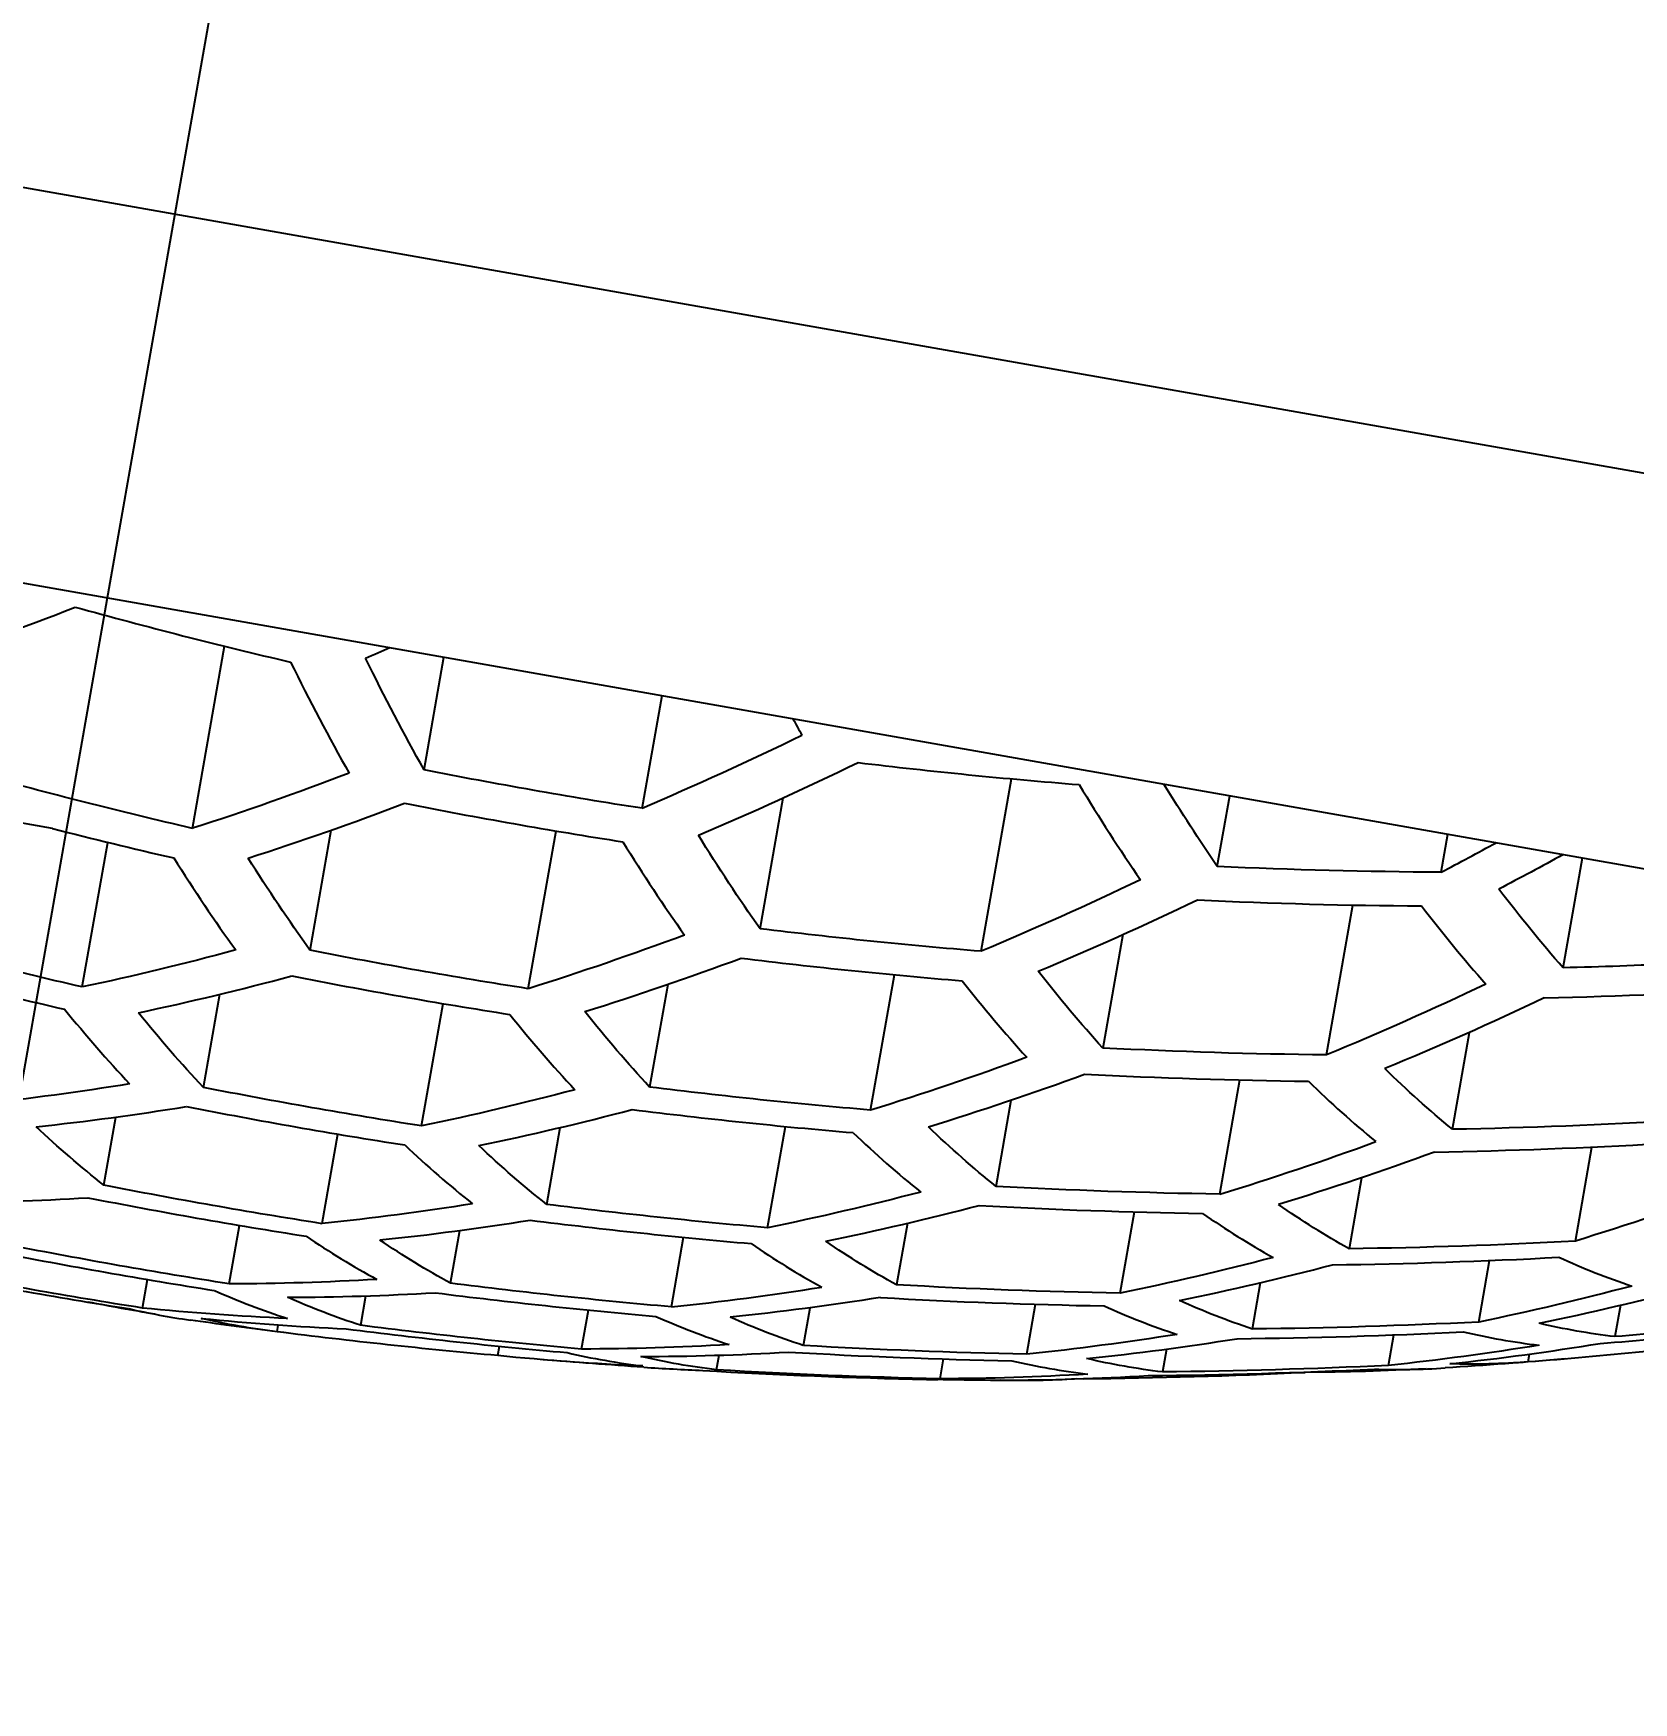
# Model space of a CAD drawing. Header units: millimetres. Extents: x 5401 to 6241, y 1473 to 2067.
# Drawn here: x 5659.729 to 5663.835, y 1812.911 to 1817.194 of the extents above; entities that cross this region are included whole.
import ezdxf

# ---------------------------------------------------------------- set-up
doc = ezdxf.new("R2010")
doc.units = ezdxf.units.MM
doc.linetypes.add('CENTERX2', pattern=[101.6, 63.5, -12.7, 12.7, -12.7])
doc.layers.add('CENTER', color=1, linetype='CENTERX2')
doc.layers.add('DIM', color=3, linetype='Continuous')
doc.styles.get("Standard").update_dxf_attribs({"font": 'arial.ttf'})
doc.dimstyles.new('사본 ISO-25', dxfattribs={"dimtxt": 7, "dimasz": 7, "dimexe": 2.1, "dimexo": 2.1, "dimgap": 2, "dimtad": 1, "dimtih": 1, "dimtoh": 1, "dimdec": 1, "dimdsep": 46, "dimtxsty": 'Standard', "dimcen": 0, "dimclrd": 3, "dimclre": 3, "dimclrt": 4, "dimazin": 2, "dimtp": 0.1, "dimtm": 0.1, "dimtfac": 0.714286, "dimtdec": 1, "dimtmove": 0, "dimatfit": 3, "dimfxl": 1, "dimarcsym": 0})

# ---------------------------------------------------------------- blocks, each defined once
blk = doc.blocks.new('*D42')
at = {"layer": 'DIM', "color": 3, "lineweight": -2, "transparency": 16777216}
for p, q in [((5659.6075, 1811.8842), (5659.6075, 1681.1368)), ((5665.6075, 1683.2368), (5707.985, 1683.2368)), ((5774.0896, 1683.2368), (5731.7122, 1683.2368))]:
    blk.add_line(p, q, dxfattribs=at)
at = {"layer": 'DIM', "color": 3, "transparency": 16777216}
for points in [[(5665.6075, 1684.2368), (5665.6075, 1682.2368), (5659.6075, 1683.2368)], [(5774.0896, 1684.2368), (5774.0896, 1682.2368), (5780.0896, 1683.2368)]]:
    blk.add_solid(points, dxfattribs=at)
at = {"layer": 'DIM', "color": 4, "transparency": 16777216, "insert": (5719.8486, 1683.2368), "char_height": 6, "attachment_point": 5}
blk.add_mtext('120.5', dxfattribs=at)
blk = doc.blocks.new('*D50')
at = {"layer": 'DIM', "color": 3, "lineweight": -2, "transparency": 16777216}
for start, end in [(260.478093, 264.3915699), (265.6078654, 269.521907)]:
    blk.add_arc((5780.0896, 2497.2722), 719.056, start, end, dxfattribs=at)
at = {"layer": 'DIM', "color": 3, "transparency": 16777216}
for points in [[(5660.9705, 1787.1376), (5661.3096, 1789.1086), (5655.2269, 1789.1403)], [(5774.0939, 1779.2413), (5774.0855, 1777.2413), (5780.0896, 1778.2162)]]:
    blk.add_solid(points, dxfattribs=at)
at = {"layer": 'DIM', "color": 4, "transparency": 16777216, "insert": (5717.4198, 1780.9525), "char_height": 6, "attachment_point": 5}
blk.add_mtext('10°', dxfattribs=at)
blk = doc.blocks.new('*D51')
at = {"layer": 'DIM', "color": 3, "lineweight": -2, "transparency": 16777216}
for p, q in [((5657.5075, 1813.9842), (5623.2241, 1813.9842)), ((5625.3241, 1807.9842), (5625.3241, 1763.6739)), ((5625.3241, 1709.2368), (5625.3241, 1753.547)), ((5751.4896, 1703.2368), (5623.2241, 1703.2368))]:
    blk.add_line(p, q, dxfattribs=at)
at = {"layer": 'DIM', "color": 3, "transparency": 16777216}
for points in [[(5624.3241, 1807.9842), (5626.3241, 1807.9842), (5625.3241, 1813.9842)], [(5624.3241, 1709.2368), (5626.3241, 1709.2368), (5625.3241, 1703.2368)]]:
    blk.add_solid(points, dxfattribs=at)
at = {"layer": 'DIM', "color": 4, "transparency": 16777216, "insert": (5625.3241, 1758.6105), "char_height": 6, "attachment_point": 5}
blk.add_mtext('110.7', dxfattribs=at)

msp = doc.modelspace()

# ---------------------------------------------------------------- linework, layer by layer
at = {"extrusion": (0, 1, 0)}
for p, q in [((5651.327, 1818.2763), (5668.8566, 1815.1854)), ((5652.1382, 1817.1178), (5667.6982, 1814.3742)), ((5660.1373, 1815.1544), (5660.2197, 1815.6216)), ((5660.7315, 1815.3046), (5660.7824, 1815.5936)), ((5661.2914, 1815.2057), (5661.3424, 1815.4949)), ((5662.1607, 1814.839), (5662.2387, 1815.2816)), ((5661.5935, 1814.8969), (5661.6527, 1815.2327)), ((5662.7667, 1815.0566), (5662.7987, 1815.2381)), ((5659.7782, 1815.1538), (5659.4891, 1815.2048)), ((5660.4388, 1814.8418), (5660.4931, 1815.1498)), ((5660.9987, 1814.743), (5661.0701, 1815.1477)), ((5663.3415, 1815.0418), (5663.3587, 1815.1394)), ((5659.8545, 1814.7475), (5659.9199, 1815.1185)), ((5663.6543, 1814.7966), (5663.704, 1815.0785)), ((5663.0472, 1814.5731), (5663.115, 1814.9576)), ((5662.5243, 1814.8818), (5662.473, 1814.5908)), ((5661.3568, 1814.7541), (5661.3103, 1814.4906)), ((5661.8772, 1814.4315), (5661.9385, 1814.7787)), ((5660.1651, 1814.4897), (5660.2072, 1814.7286)), ((5660.7251, 1814.3909), (5660.7804, 1814.7047)), ((5663.3702, 1814.3822), (5663.4141, 1814.631)), ((5662.7732, 1814.2158), (5662.8248, 1814.5088)), ((5662.1993, 1814.2357), (5662.2384, 1814.4574)), ((5659.9099, 1814.2389), (5659.9406, 1814.4136)), ((5660.4698, 1814.1402), (5660.5103, 1814.3698)), ((5661.0462, 1814.1895), (5661.0809, 1814.3867)), ((5661.6129, 1814.1295), (5661.6588, 1814.3894)), ((5663.6859, 1814.0954), (5663.7284, 1814.3367)), ((5663.1372, 1814.2579), (5663.105, 1814.0757)), ((5662.5173, 1813.9618), (5662.5541, 1814.1703)), ((5660.2314, 1813.9855), (5660.2579, 1814.1357)), ((5660.7994, 1813.9872), (5660.8233, 1814.1226)), ((5661.9716, 1814.1411), (5661.9437, 1813.9831)), ((5661.3661, 1813.9266), (5661.3975, 1814.1051)), ((5663.4377, 1813.8877), (5663.4655, 1814.0456)), ((5660.009, 1813.9236), (5660.0219, 1813.9968)), ((5662.8572, 1813.8699), (5662.8782, 1813.9888)), ((5660.5688, 1813.8793), (5660.5821, 1813.9548)), ((5661.1354, 1813.8183), (5661.1531, 1813.9184)), ((5661.7047, 1813.8276), (5661.7218, 1813.9242)), ((5662.2781, 1813.8053), (5662.3007, 1813.9333)), ((5663.8014, 1813.931), (5663.7872, 1813.8503)), ((5660.3543, 1813.8627), (5660.3574, 1813.8801)), ((5663.2065, 1813.7764), (5663.2203, 1813.8548)), ((5660.9209, 1813.8016), (5660.9251, 1813.8256)), ((5662.6365, 1813.8184), (5662.6262, 1813.7597)), ((5661.4821, 1813.765), (5661.4887, 1813.8027)), ((5662.0554, 1813.7422), (5662.0644, 1813.7929)), ((5663.5647, 1813.7853), (5663.5683, 1813.8057)), ((5662.9923, 1813.7587), (5662.9925, 1813.7595))]:
    msp.add_line(p, q, dxfattribs=at)
at = {"extrusion": (1.33969e-16, 0, -1)}
for start, end in [(277.28466, 278.06082), (273.79799, 274.76046), (265.17422, 266.29806), (270.25908, 271.04501)]:
    msp.add_arc((-5662.3366, 1829.4616), 15.7243, start, end, dxfattribs=at)
for centre, major_axis, ratio, start_param, end_param in [((5658.7879, 1830.0873), (2.6055, 14.7763), 0.642788, 3.474959, 3.515983), ((5663.5515, 1829.2474), (2.436, 13.815), 0.984808, 3.046626, 3.087899), ((5659.2405, 1830.0075), (2.6359, 14.9487), 0.642788, 3.544304, 3.550626), ((5665.0203, 1828.9884), (2.6837, 15.2198), 0.34202, 2.705456, 2.746295), ((5666.1308, 1828.7925), (2.6361, 14.9498), 0.34202, 2.732396, 2.738746), ((5660.1468, 1829.8477), (2.6836, 15.2193), 0.642791, 3.536689, 3.577526), ((5663.5512, 1829.2474), (2.4361, 13.8157), 0.984808, 3.195011, 3.236281), ((5666.6861, 1828.6946), (2.6057, 14.7775), 0.342024, 2.767181, 2.808201), ((5659.6942, 1829.9275), (2.6619, 15.0964), 0.642791, 3.467573, 3.507612), ((5663.4486, 1829.2655), (2.4861, 14.0993), 0.984808, 3.121322, 3.161651), ((5663.346, 1829.2836), (2.5308, 14.353), 0.984808, 3.067673, 3.089967), ((5665.5756, 1828.8904), (2.662, 15.097), 0.342024, 2.775482, 2.81552), ((5661.3539, 1829.6348), (2.7211, 15.4322), 0.642788, 3.60378, 3.617756), ((5664.4651, 1829.0863), (2.7011, 15.3189), 0.34202, 2.78103, 2.820415), ((5661.0521, 1829.6881), (2.7144, 15.3944), 0.642788, 3.53195, 3.572234), ((5663.4486, 1829.2655), (2.4861, 14.0993), 0.984808, 3.266826, 3.307587), ((5667.2413, 1828.5967), (2.5707, 14.5793), 0.34202, 2.836377, 2.877017), ((5663.1408, 1829.3198), (2.6055, 14.7767), 0.984808, 3.052875, 3.091448), ((5660.5995, 1829.7679), (2.7011, 15.3185), 0.642788, 3.462675, 3.502059), ((5663.346, 1829.2836), (2.5308, 14.353), 0.984808, 3.193008, 3.232726), ((5660.1468, 1829.8477), (2.6836, 15.2193), 0.642788, 3.39469, 3.433483), ((5663.2434, 1829.3017), (2.5706, 14.5784), 0.984808, 3.121987, 3.160991), ((5666.1308, 1828.7925), (2.6361, 14.9498), 0.34202, 2.844175, 2.883725), ((5663.3458, 1829.2836), (2.5309, 14.3535), 0.984808, 3.336881, 3.377435), ((5663.9098, 1829.1842), (2.7145, 15.3947), 0.34202, 2.853021, 2.891339), ((5665.0203, 1828.9884), (2.6837, 15.2198), 0.34202, 2.849609, 2.888401), ((5661.5057, 1829.6081), (2.7238, 15.4474), 0.642791, 3.45985, 3.498865), ((5663.2432, 1829.3017), (2.5706, 14.5788), 0.984808, 3.262739, 3.302132), ((5666.6861, 1828.6946), (2.6057, 14.7775), 0.342024, 2.912484, 2.951822), ((5660.6005, 1829.7677), (2.7011, 15.3187), 0.642788, 3.324533, 3.362422), ((5663.038, 1829.3379), (2.636, 14.9494), 0.984808, 3.122525, 3.160561), ((5661.0531, 1829.6879), (2.7145, 15.3945), 0.642791, 3.391698, 3.430015), ((5663.1406, 1829.3198), (2.6056, 14.7771), 0.984808, 3.191583, 3.230155), ((5665.5756, 1828.8904), (2.662, 15.097), 0.342024, 2.917416, 2.955885), ((5664.4651, 1829.0863), (2.7011, 15.3189), 0.34202, 2.920717, 2.958605), ((5662.2602, 1829.475), (2.7304, 15.4851), 0.642788, 3.459048, 3.497956), ((5663.1406, 1829.3198), (2.6056, 14.7771), 0.984808, 3.331213, 3.370551), ((5661.0531, 1829.6879), (2.7145, 15.3946), 0.642788, 3.256388, 3.293655), ((5662.8328, 1829.3741), (2.6836, 15.2196), 0.984808, 3.122863, 3.160223), ((5661.9584, 1829.5283), (2.7291, 15.4776), 0.642788, 3.390327, 3.428423), ((5663.038, 1829.3379), (2.636, 14.9494), 0.984808, 3.25972, 3.298118), ((5666.1308, 1828.7925), (2.6361, 14.9498), 0.342022, 2.984918, 3.023415), ((5661.5058, 1829.6081), (2.7238, 15.4474), 0.642788, 3.322991, 3.36055), ((5662.9354, 1829.356), (2.662, 15.0967), 0.984808, 3.190523, 3.228275), ((5663.9098, 1829.1842), (2.7145, 15.3947), 0.342022, 2.989482, 3.026846), ((5665.0203, 1828.9884), (2.6837, 15.2198), 0.342022, 2.98772, 3.025521), ((5662.6273, 1829.4103), (2.7145, 15.3947), 0.984808, 3.123126, 3.160061), ((5662.8647, 1829.3684), (2.7278, 15.4701), 0.642788, 3.3904, 3.428516), ((5662.9351, 1829.356), (2.662, 15.097), 0.984808, 3.3272, 3.365668), ((5666.6861, 1828.6946), (2.6057, 14.7775), 0.34202, 3.052981, 3.091552), ((5662.4221, 1829.4465), (2.7291, 15.4776), 0.984808, 3.123224, 3.159961), ((5663.3546, 1829.2821), (2.7238, 15.4475), 0.34202, 3.056834, 3.093725), ((5661.9594, 1829.5281), (2.7291, 15.4776), 0.642788, 3.255721, 3.292785), ((5662.7299, 1829.3922), (2.7011, 15.3189), 0.984808, 3.189863, 3.227064), ((5662.2611, 1829.4749), (2.7304, 15.4851), 0.642786, 3.322493, 3.359959), ((5662.8325, 1829.3741), (2.6837, 15.2198), 0.984808, 3.257663, 3.295365), ((5663.77, 1829.2088), (2.7105, 15.372), 0.642788, 3.392022, 3.430398), ((5662.7993, 1829.38), (2.7291, 15.4776), 0.34202, 3.123224, 3.153172), ((5662.412, 1829.4483), (2.7304, 15.4851), 0.642788, 3.189344, 3.226144), ((5664.4651, 1829.0863), (2.7011, 15.3189), 0.34202, 3.056121, 3.093322), ((5665.5756, 1828.8904), (2.662, 15.097), 0.34202, 3.054861, 3.092612), ((5662.5247, 1829.4284), (2.7238, 15.4475), 0.984808, 3.18946, 3.22635), ((5662.7299, 1829.3922), (2.7011, 15.3189), 0.984808, 3.32448, 3.362367), ((5666.1308, 1828.7925), (2.6361, 14.9498), 0.34202, 3.122575, 3.16061), ((5662.6271, 1829.4103), (2.7145, 15.3948), 0.984808, 3.391694, 3.430009), ((5663.3173, 1829.2886), (2.7212, 15.4324), 0.642788, 3.323119, 3.360716), ((5664.2236, 1829.1288), (2.6957, 15.2883), 0.642788, 3.324801, 3.362768), ((5663.9098, 1829.1842), (2.7145, 15.3947), 0.34202, 3.123125, 3.16006), ((5662.8647, 1829.3684), (2.7278, 15.4701), 0.642788, 3.255776, 3.292858), ((5663.3183, 1829.2885), (2.7211, 15.4323), 0.642788, 3.211331, 3.226386), ((5662.6273, 1829.4103), (2.7145, 15.3947), 0.984808, 3.256338, 3.293604), ((5665.0203, 1828.9884), (2.6837, 15.2198), 0.34202, 3.122912, 3.160272), ((5665.5756, 1828.8904), (2.662, 15.097), 0.34202, 3.190672, 3.224788), ((5662.4219, 1829.4465), (2.7291, 15.4777), 0.984808, 3.25577, 3.292833), ((5664.4651, 1829.0863), (2.7011, 15.3189), 0.34202, 3.189961, 3.195436), ((5663.771, 1829.2086), (2.7105, 15.3718), 0.642788, 3.256461, 3.293784), ((5662.3535, 1829.4586), (2.7305, 15.4852), 0.984808, 3.323226, 3.360009), ((5662.5245, 1829.4284), (2.7238, 15.4476), 0.984808, 3.322989, 3.360548)]:
    msp.add_ellipse(centre, major_axis=major_axis, ratio=ratio, start_param=start_param, end_param=end_param)
at = {"extrusion": (1.33969e-16, -4.5002e-29, -1)}
msp.add_ellipse((5665.2054, 1828.9557), major_axis=(2.6769, 15.1815), ratio=0.34202, start_param=3.537943, end_param=3.578904, dxfattribs=at)
at = {"extrusion": (1.33969e-16, -4.19914e-29, -1)}
msp.add_ellipse((5659.9949, 1829.8745), major_axis=(2.6768, 15.1808), ratio=0.642788, start_param=2.704421, end_param=2.745383, dxfattribs=at)
at = {"extrusion": (1.33969e-16, 2.12623e-31, -1)}
msp.add_ellipse((5663.3804, 1829.2775), major_axis=(2.5164, 14.2711), ratio=0.984808, start_param=3.193568, end_param=3.233516, dxfattribs=at)
at = {"extrusion": (1.33969e-16, 1.06496e-29, -1)}
msp.add_ellipse((5659.5423, 1829.9543), major_axis=(2.6537, 15.0497), ratio=0.642788, start_param=2.774331, end_param=2.814511, dxfattribs=at)
at = {"extrusion": (1.33969e-16, 1.80021e-29, -1)}
msp.add_ellipse((5663.483, 1829.2594), major_axis=(2.4699, 14.0075), ratio=0.984808, start_param=3.121457, end_param=3.162051, dxfattribs=at)
at = {"extrusion": (1.33969e-16, -2.03933e-29, -1)}
msp.add_ellipse((5666.8711, 1828.662), major_axis=(2.5945, 14.7144), ratio=0.342019, start_param=3.476472, end_param=3.512171, dxfattribs=at)
at = {"extrusion": (1.33969e-16, -3.64602e-29, -1)}
msp.add_ellipse((5665.7606, 1828.8578), major_axis=(2.6538, 15.0507), ratio=0.342019, start_param=3.468708, end_param=3.508885, dxfattribs=at)
at = {"extrusion": (1.33969e-16, -2.15088e-29, -1)}
msp.add_ellipse((5664.6501, 1829.0536), major_axis=(2.6958, 15.2885), ratio=0.342019, start_param=3.463434, end_param=3.502906, dxfattribs=at)
at = {"extrusion": (1.33969e-16, -1.41964e-29, -1)}
msp.add_ellipse((5663.4828, 1829.2595), major_axis=(2.47, 14.0082), ratio=0.984808, start_param=2.974508, end_param=3.01554, dxfattribs=at)
at = {"extrusion": (1.33969e-16, 4.05616e-29, -1)}
msp.add_ellipse((5661.5048, 1829.6082), major_axis=(2.7238, 15.4473), ratio=0.642788, start_param=2.663536, end_param=2.679894, dxfattribs=at)
at = {"extrusion": (1.33969e-16, 1.68003e-29, -1)}
msp.add_ellipse((5660.9012, 1829.7147), major_axis=(2.7104, 15.3717), ratio=0.642788, start_param=2.71027, end_param=2.750625, dxfattribs=at)
at = {"extrusion": (1.33969e-16, 3.65773e-30, -1)}
msp.add_ellipse((5667.4264, 1828.5641), major_axis=(2.558, 14.5073), ratio=0.34202, start_param=3.407514, end_param=3.448373, dxfattribs=at)
at = {"extrusion": (1.33969e-16, 1.28128e-29, -1)}
msp.add_ellipse((5663.175, 1829.3137), major_axis=(2.5944, 14.7135), ratio=0.984808, start_param=3.191952, end_param=3.230692, dxfattribs=at)
at = {"extrusion": (1.33969e-16, -2.25719e-29, -1)}
msp.add_ellipse((5663.3802, 1829.2775), major_axis=(2.5165, 14.2716), ratio=0.984808, start_param=3.049938, end_param=3.089883, dxfattribs=at)
at = {"extrusion": (1.33969e-16, 2.55733e-29, -1)}
msp.add_ellipse((5659.9959, 1829.8743), major_axis=(2.6768, 15.181), ratio=0.642788, start_param=2.848942, end_param=2.887841, dxfattribs=at)
at = {"extrusion": (1.33969e-16, -2.55055e-29, -1)}
msp.add_ellipse((5663.2776, 1829.2956), major_axis=(2.5579, 14.5063), ratio=0.984808, start_param=3.122097, end_param=3.161295, dxfattribs=at)
at = {"extrusion": (1.33969e-16, 4.06417e-29, -1)}
msp.add_ellipse((5660.4486, 1829.7945), major_axis=(2.6957, 15.2881), ratio=0.642788, start_param=2.780373, end_param=2.819846, dxfattribs=at)
at = {"extrusion": (1.33969e-16, -2.13855e-30, -1)}
msp.add_ellipse((5663.3802, 1829.2775), major_axis=(2.5165, 14.2717), ratio=0.984808, start_param=2.904427, end_param=2.945224, dxfattribs=at)
at = {"extrusion": (1.33969e-16, 3.87004e-29, -1)}
msp.add_ellipse((5666.3159, 1828.7599), major_axis=(2.6264, 14.8952), ratio=0.34202, start_param=3.400428, end_param=3.440134, dxfattribs=at)
at = {"extrusion": (1.33969e-16, 1.05972e-29, -1)}
msp.add_ellipse((5661.8065, 1829.555), major_axis=(2.7278, 15.47), ratio=0.642788, start_param=2.713195, end_param=2.753244, dxfattribs=at)
at = {"extrusion": (1.33969e-16, 1.9284e-29, -1)}
msp.add_ellipse((5661.9584, 1829.5283), major_axis=(2.7291, 15.4776), ratio=0.642791, start_param=2.713471, end_param=2.753497, dxfattribs=at)
at = {"extrusion": (1.33969e-16, -1.1343e-29, -1)}
msp.add_ellipse((5664.0949, 1829.1515), major_axis=(2.7105, 15.372), ratio=0.34202, start_param=3.392224, end_param=3.430603, dxfattribs=at)
at = {"extrusion": (1.33969e-16, 1.61039e-29, -1)}
msp.add_ellipse((5665.2054, 1828.9557), major_axis=(2.6769, 15.1815), ratio=0.34202, start_param=3.395437, end_param=3.434335, dxfattribs=at)
at = {"extrusion": (1.33969e-16, 1.80914e-29, -1)}
msp.add_ellipse((5663.2776, 1829.2956), major_axis=(2.5579, 14.5063), ratio=0.984808, start_param=2.980297, end_param=3.019891, dxfattribs=at)
at = {"extrusion": (1.33969e-16, 1.68619e-29, -1)}
msp.add_ellipse((5661.3539, 1829.6348), major_axis=(2.7211, 15.4322), ratio=0.642788, start_param=2.783902, end_param=2.82296, dxfattribs=at)
at = {"extrusion": (1.33969e-16, 1.90744e-30, -1)}
msp.add_ellipse((5660.4486, 1829.7945), major_axis=(2.6957, 15.2881), ratio=0.642788, start_param=2.920265, end_param=2.958232, dxfattribs=at)
at = {"extrusion": (1.33969e-16, 2.08524e-29, -1)}
msp.add_ellipse((5666.8711, 1828.662), major_axis=(2.5945, 14.7144), ratio=0.342019, start_param=3.332189, end_param=3.371703, dxfattribs=at)
at = {"extrusion": (1.33969e-16, 6.62828e-30, -1)}
msp.add_ellipse((5663.0724, 1829.3318), major_axis=(2.6263, 14.8945), ratio=0.984808, start_param=3.122606, end_param=3.160782, dxfattribs=at)
at = {"extrusion": (1.33969e-16, -1.82208e-29, -1)}
msp.add_ellipse((5660.9012, 1829.7147), major_axis=(2.7104, 15.3717), ratio=0.642788, start_param=2.852679, end_param=2.891057, dxfattribs=at)
at = {"extrusion": (1.33969e-16, 6.0089e-31, -1)}
msp.add_ellipse((5663.175, 1829.3137), major_axis=(2.5944, 14.7135), ratio=0.984808, start_param=3.052698, end_param=3.091438, dxfattribs=at)
at = {"extrusion": (1.33969e-16, -2.83497e-31, -1)}
msp.add_ellipse((5663.5396, 1829.2494), major_axis=(2.7212, 15.4324), ratio=0.342019, start_param=3.323219, end_param=3.360817, dxfattribs=at)
at = {"extrusion": (1.33969e-16, -2.84729e-30, -1)}
msp.add_ellipse((5665.7606, 1828.8578), major_axis=(2.6538, 15.0507), ratio=0.342019, start_param=3.32788, end_param=3.366473, dxfattribs=at)
at = {"extrusion": (1.33969e-16, -5.50354e-30, -1)}
msp.add_ellipse((5663.1748, 1829.3138), major_axis=(2.5945, 14.714), ratio=0.984808, start_param=2.911633, end_param=2.951148, dxfattribs=at)
at = {"extrusion": (1.33969e-16, 3.69655e-29, -1)}
msp.add_ellipse((5664.6501, 1829.0536), major_axis=(2.6958, 15.2885), ratio=0.342019, start_param=3.324949, end_param=3.362915, dxfattribs=at)
at = {"extrusion": (1.33969e-16, 5.30108e-29, -1)}
msp.add_ellipse((5662.411, 1829.4484), major_axis=(2.7305, 15.4852), ratio=0.642788, start_param=2.785231, end_param=2.824138, dxfattribs=at)
at = {"extrusion": (1.33969e-16, 9.10272e-30, -1)}
msp.add_ellipse((5662.867, 1829.368), major_axis=(2.6769, 15.1813), ratio=0.984808, start_param=3.122914, end_param=3.160369, dxfattribs=at)
at = {"extrusion": (1.33969e-16, 6.96416e-31, -1)}
msp.add_ellipse((5661.8075, 1829.5549), major_axis=(2.7278, 15.47), ratio=0.642788, start_param=2.854618, end_param=2.892733, dxfattribs=at)
at = {"extrusion": (1.33969e-16, 6.59438e-31, -1)}
msp.add_ellipse((5663.0722, 1829.3319), major_axis=(2.6264, 14.8948), ratio=0.984808, start_param=2.984488, end_param=3.023029, dxfattribs=at)
at = {"extrusion": (1.33969e-16, -1.15864e-30, -1)}
msp.add_ellipse((5663.1664, 1829.3152), major_axis=(2.7238, 15.4475), ratio=0.642786, start_param=2.784375, end_param=2.823391, dxfattribs=at)
at = {"extrusion": (1.33969e-16, 2.56041e-29, -1)}
msp.add_ellipse((5661.3549, 1829.6347), major_axis=(2.7211, 15.4323), ratio=0.642788, start_param=2.922416, end_param=2.960014, dxfattribs=at)
at = {"extrusion": (1.33969e-16, 3.45897e-29, -1)}
msp.add_ellipse((5662.9696, 1829.35), major_axis=(2.6538, 15.0503), ratio=0.984808, start_param=3.054642, end_param=3.092511, dxfattribs=at)
at = {"extrusion": (1.33969e-16, 6.79468e-30, -1)}
msp.add_ellipse((5666.3159, 1828.7599), major_axis=(2.6264, 14.8952), ratio=0.341977, start_param=3.260217, end_param=3.298859, dxfattribs=at)
at = {"extrusion": (1.33969e-16, -2.3142e-29, -1)}
msp.add_ellipse((5662.6615, 1829.4043), major_axis=(2.7105, 15.372), ratio=0.984808, start_param=3.1231, end_param=3.160089, dxfattribs=at)
at = {"extrusion": (1.33969e-16, -2.01529e-30, -1)}
msp.add_ellipse((5664.0948, 1829.1515), major_axis=(2.7105, 15.372), ratio=0.341977, start_param=3.256514, end_param=3.293936, dxfattribs=at)
at = {"extrusion": (1.33969e-16, -8.19368e-30, -1)}
msp.add_ellipse((5665.2053, 1828.9557), major_axis=(2.6769, 15.1816), ratio=0.341977, start_param=3.257966, end_param=3.295866, dxfattribs=at)
at = {"extrusion": (1.33969e-16, -5.20741e-29, -1)}
msp.add_ellipse((5662.9693, 1829.35), major_axis=(2.6538, 15.0507), ratio=0.984808, start_param=2.916819, end_param=2.95541, dxfattribs=at)
at = {"extrusion": (1.33969e-16, 2.00389e-29, -1)}
msp.add_ellipse((5662.7138, 1829.3951), major_axis=(2.7291, 15.4776), ratio=0.642786, start_param=2.854814, end_param=2.892911, dxfattribs=at)
at = {"extrusion": (1.33969e-16, 1.9438e-29, -1)}
msp.add_ellipse((5662.4563, 1829.4405), major_axis=(2.7278, 15.4701), ratio=0.984808, start_param=3.123214, end_param=3.15997, dxfattribs=at)
at = {"extrusion": (1.33969e-16, -1.74012e-29, -1)}
msp.add_ellipse((5661.8085, 1829.5547), major_axis=(2.7278, 15.4701), ratio=0.642786, start_param=2.990327, end_param=3.027411, dxfattribs=at)
at = {"extrusion": (1.33969e-16, 2.91663e-29, -1)}
msp.add_ellipse((5662.7641, 1829.3862), major_axis=(2.6958, 15.2885), ratio=0.984808, start_param=3.055953, end_param=3.093229, dxfattribs=at)
at = {"extrusion": (1.33969e-16, -2.15704e-30, -1)}
msp.add_ellipse((5662.8667, 1829.3681), major_axis=(2.6769, 15.1815), ratio=0.984808, start_param=2.987432, end_param=3.025231, dxfattribs=at)
at = {"extrusion": (1.33969e-16, -9.08423e-30, -1)}
msp.add_ellipse((5663.5396, 1829.2494), major_axis=(2.7212, 15.4324), ratio=0.342019, start_param=3.189508, end_param=3.226434, dxfattribs=at)
at = {"extrusion": (1.33969e-16, -1.40608e-29, -1)}
msp.add_ellipse((5662.412, 1829.4483), major_axis=(2.7304, 15.4851), ratio=0.642788, start_param=2.923225, end_param=2.96069, dxfattribs=at)
at = {"extrusion": (1.33969e-16, -2.03871e-29, -1)}
msp.add_ellipse((5665.7606, 1828.8578), major_axis=(2.6538, 15.0507), ratio=0.342019, start_param=3.190725, end_param=3.228592, dxfattribs=at)
at = {"extrusion": (1.33969e-16, 3.03218e-30, -1)}
msp.add_ellipse((5663.6191, 1829.2354), major_axis=(2.7145, 15.3947), ratio=0.642788, start_param=2.853224, end_param=2.89154, dxfattribs=at)
at = {"extrusion": (1.33969e-16, 1.31641e-29, -1)}
msp.add_ellipse((5662.7138, 1829.3951), major_axis=(2.7291, 15.4776), ratio=0.642788, start_param=3.135983, end_param=3.153172, dxfattribs=at)
at = {"extrusion": (1.33969e-16, 3.54864e-29, -1)}
msp.add_ellipse((5662.2612, 1829.4749), major_axis=(2.7304, 15.4851), ratio=0.642788, start_param=3.05704, end_param=3.093841, dxfattribs=at)
at = {"extrusion": (1.33969e-16, 4.74857e-29, -1)}
msp.add_ellipse((5662.9844, 1829.3473), major_axis=(2.7278, 15.4701), ratio=0.34202, start_param=3.123215, end_param=3.159971, dxfattribs=at)
at = {"extrusion": (1.33969e-16, -9.11812e-30, -1)}
msp.add_ellipse((5664.6501, 1829.0536), major_axis=(2.6958, 15.2885), ratio=0.342019, start_param=3.18996, end_param=3.227235, dxfattribs=at)
at = {"extrusion": (1.33969e-16, -3.72213e-29, -1)}
msp.add_ellipse((5662.6615, 1829.4043), major_axis=(2.7105, 15.372), ratio=0.984808, start_param=2.852787, end_param=2.891164, dxfattribs=at)
at = {"extrusion": (1.33969e-16, 1.80637e-29, -1)}
msp.add_ellipse((5662.3537, 1829.4585), major_axis=(2.7304, 15.4851), ratio=0.984808, start_param=3.057041, end_param=3.093842, dxfattribs=at)
at = {"extrusion": (1.33969e-16, -4.56707e-29, -1)}
msp.add_ellipse((5662.5589, 1829.4224), major_axis=(2.7212, 15.4324), ratio=0.984808, start_param=3.056751, end_param=3.093678, dxfattribs=at)
at = {"extrusion": (1.33969e-16, -3.94307e-29, -1)}
msp.add_ellipse((5663.1664, 1829.3152), major_axis=(2.7238, 15.4475), ratio=0.642788, start_param=2.922685, end_param=2.960244, dxfattribs=at)
at = {"extrusion": (1.33969e-16, -1.08438e-29, -1)}
msp.add_ellipse((5662.7641, 1829.3862), major_axis=(2.6958, 15.2885), ratio=0.984808, start_param=2.920371, end_param=2.958338, dxfattribs=at)
at = {"extrusion": (1.33969e-16, 3.62691e-30, -1)}
msp.add_ellipse((5666.3159, 1828.7599), major_axis=(2.6264, 14.8952), ratio=0.34202, start_param=3.122506, end_param=3.16068, dxfattribs=at)
at = {"extrusion": (1.33969e-16, 1.93702e-29, -1)}
msp.add_ellipse((5662.7138, 1829.3951), major_axis=(2.7291, 15.4776), ratio=0.642788, start_param=2.9904, end_param=3.027464, dxfattribs=at)
at = {"extrusion": (1.33969e-16, 3.54248e-29, -1)}
msp.add_ellipse((5662.6615, 1829.4043), major_axis=(2.7105, 15.372), ratio=0.984808, start_param=2.989354, end_param=3.026677, dxfattribs=at)
at = {"extrusion": (1.33969e-16, -2.55733e-29, -1)}
msp.add_ellipse((5664.0717, 1829.1556), major_axis=(2.7011, 15.3189), ratio=0.642788, start_param=2.920818, end_param=2.958706, dxfattribs=at)
at = {"extrusion": (1.33969e-16, 6.77619e-30, -1)}
msp.add_ellipse((5662.4561, 1829.4405), major_axis=(2.7278, 15.4702), ratio=0.984808, start_param=2.85462, end_param=2.892736, dxfattribs=at)
at = {"extrusion": (1.33969e-16, 4.06356e-29, -1)}
msp.add_ellipse((5663.1664, 1829.3152), major_axis=(2.7238, 15.4475), ratio=0.642788, start_param=3.056835, end_param=3.093725, dxfattribs=at)
at = {"extrusion": (1.33969e-16, 3.62075e-30, -1)}
msp.add_ellipse((5664.0949, 1829.1515), major_axis=(2.7105, 15.372), ratio=0.34202, start_param=3.123098, end_param=3.160088, dxfattribs=at)
at = {"extrusion": (1.33969e-16, 1.60638e-29, -1)}
msp.add_ellipse((5665.2054, 1828.9557), major_axis=(2.6769, 15.1815), ratio=0.34202, start_param=3.122866, end_param=3.16032, dxfattribs=at)
at = {"extrusion": (1.33969e-16, -1.85506e-30, -1)}
msp.add_ellipse((5662.5589, 1829.4224), major_axis=(2.7212, 15.4324), ratio=0.984808, start_param=2.922469, end_param=2.960066, dxfattribs=at)
at = {"extrusion": (1.33969e-16, 3.2143e-29, -1)}
msp.add_ellipse((5665.7607, 1828.8578), major_axis=(2.6538, 15.0507), ratio=0.342019, start_param=3.054494, end_param=3.092362, dxfattribs=at)
at = {"extrusion": (1.33969e-16, -8.22449e-30, -1)}
msp.add_ellipse((5662.4563, 1829.4405), major_axis=(2.7278, 15.4701), ratio=0.984808, start_param=2.990328, end_param=3.027409, dxfattribs=at)
at = {"extrusion": (1.33969e-16, -6.84707e-30, -1)}
msp.add_ellipse((5663.6191, 1829.2354), major_axis=(2.7145, 15.3947), ratio=0.642788, start_param=2.989581, end_param=3.026847, dxfattribs=at)
at = {"extrusion": (1.33969e-16, 8.50799e-30, -1)}
msp.add_ellipse((5664.6502, 1829.0536), major_axis=(2.6958, 15.2885), ratio=0.342019, start_param=3.057134, end_param=3.093128, dxfattribs=at)
at = {"extrusion": (1.33969e-16, -2.05535e-29, -1)}
msp.add_ellipse((5664.5254, 1829.0756), major_axis=(2.6836, 15.2196), ratio=0.642788, start_param=2.994697, end_param=3.02557, dxfattribs=at)
msp.add_open_spline([(5758.0886, 1792.4621), (5758.0852, 1792.7618), (5758.0802, 1793.0643), (5758.0791, 1793.3468), (5758.077, 1793.9118), (5758.0904, 1794.3965), (5758.0881, 1794.8766), (5758.0869, 1795.1166), (5758.0817, 1795.3555), (5758.0688, 1795.6263), (5758.0559, 1795.897), (5758.0351, 1796.1997), (5758.0083, 1796.4996), (5757.9548, 1797.0995), (5757.8768, 1797.6885), (5757.7886, 1798.255), (5757.7003, 1798.8214), (5757.6018, 1799.3653), (5757.4891, 1799.9031), (5757.2636, 1800.9786), (5756.9813, 1802.0295), (5756.6426, 1803.0644), (5756.3039, 1804.0993), (5755.9088, 1805.1182), (5755.4589, 1806.1126), (5753.6589, 1810.0901), (5750.9802, 1813.6748), (5747.6677, 1816.5277), (5746.0115, 1817.9542), (5744.1969, 1819.1976), (5742.2703, 1820.2281), (5741.307, 1820.7433), (5740.3158, 1821.2053), (5739.3051, 1821.6117), (5738.2945, 1822.0182), (5737.2646, 1822.3691), (5736.1885, 1822.6706), (5735.6504, 1822.8213), (5735.1008, 1822.9597), (5734.5388, 1823.0812), (5733.9767, 1823.2027), (5733.4023, 1823.3074), (5732.8822, 1823.3789), (5732.6221, 1823.4147), (5732.3756, 1823.4423), (5732.1252, 1823.4699), (5731.8747, 1823.4976), (5731.6203, 1823.5253), (5731.3404, 1823.559), (5731.0605, 1823.5926), (5730.7551, 1823.6322), (5730.4529, 1823.6716), (5730.1507, 1823.711), (5729.8516, 1823.7502), (5729.5524, 1823.7894), (5728.3556, 1823.9462), (5727.1569, 1824.1025), (5725.9614, 1824.2593), (5724.7659, 1824.4162), (5723.5736, 1824.5735), (5722.3809, 1824.7319), (5717.6103, 1825.3655), (5712.8352, 1826.0151), (5708.063, 1826.6723), (5698.5187, 1827.9868), (5688.9863, 1829.3319), (5679.4474, 1830.645), (5669.9085, 1831.9581), (5660.3631, 1833.2392), (5650.8035, 1834.4444)], degree=3, knots=[0, 0, 0, 0, 0.0068966, 0.0068966, 0.0068966, 0.0206897, 0.0206897, 0.0206897, 0.0275862, 0.0275862, 0.0275862, 0.0344828, 0.0344828, 0.0344828, 0.0482759, 0.0482759, 0.0482759, 0.062069, 0.062069, 0.062069, 0.0896552, 0.0896552, 0.0896552, 0.1172414, 0.1172414, 0.1172414, 0.2275862, 0.2275862, 0.2275862, 0.2827586, 0.2827586, 0.2827586, 0.3103448, 0.3103448, 0.3103448, 0.337931, 0.337931, 0.337931, 0.3517241, 0.3517241, 0.3517241, 0.3655172, 0.3655172, 0.3655172, 0.3724138, 0.3724138, 0.3724138, 0.3793103, 0.3793103, 0.3793103, 0.3862069, 0.3862069, 0.3862069, 0.3931034, 0.3931034, 0.3931034, 0.4206897, 0.4206897, 0.4206897, 0.4482759, 0.4482759, 0.4482759, 0.5586207, 0.5586207, 0.5586207, 0.7793103, 0.7793103, 0.7793103, 1, 1, 1, 1])
at = {"layer": 'CENTER', "ltscale": 0.25}
msp.add_line((5666.5154, 1853.1608), (5640.0798, 1703.2368), dxfattribs=at)

# ---------------------------------------------------------------- dimensions: what is measured, and where the dimension line sits
at = {"layer": 'DIM'}
dim = msp.add_angular_dim_2l(base=(5696.6123, 1783.0782), line1=((5780.0896, 1652.3686), (5780.0896, 1858.2368)), line2=((5666.5154, 1853.1608), (5640.0798, 1703.2368)), dimstyle='사본 ISO-25', override={"dimtxt": 6, "dimasz": 6, "dimtad": 0}, dxfattribs=at)
dim.commit()
dim.dimension.update_dxf_attribs({"geometry": '*D50', "text_midpoint": (5717.4198, 1780.9525)})
dim = msp.add_linear_dim(base=(5625.3241, 1813.9842), p1=(5753.5896, 1703.2368), p2=(5659.6075, 1813.9842), angle=90, dimstyle='사본 ISO-25', override={"dimtxt": 6, "dimasz": 6, "dimtad": 0}, dxfattribs=at)
dim.commit()
dim.dimension.update_dxf_attribs({"geometry": '*D51', "text_midpoint": (5625.3241, 1758.6105)})
dim = msp.add_linear_dim(base=(5780.0896, 1683.2368), p1=(5659.6075, 1813.9842), p2=(5780.0896, 1683.2368), dimstyle='사본 ISO-25', override={"dimtxt": 6, "dimasz": 6, "dimtad": 0}, dxfattribs=at)
dim.commit()
dim.dimension.update_dxf_attribs({"geometry": '*D42', "text_midpoint": (5719.8486, 1683.2368)})

doc.saveas('drawing.dxf')
